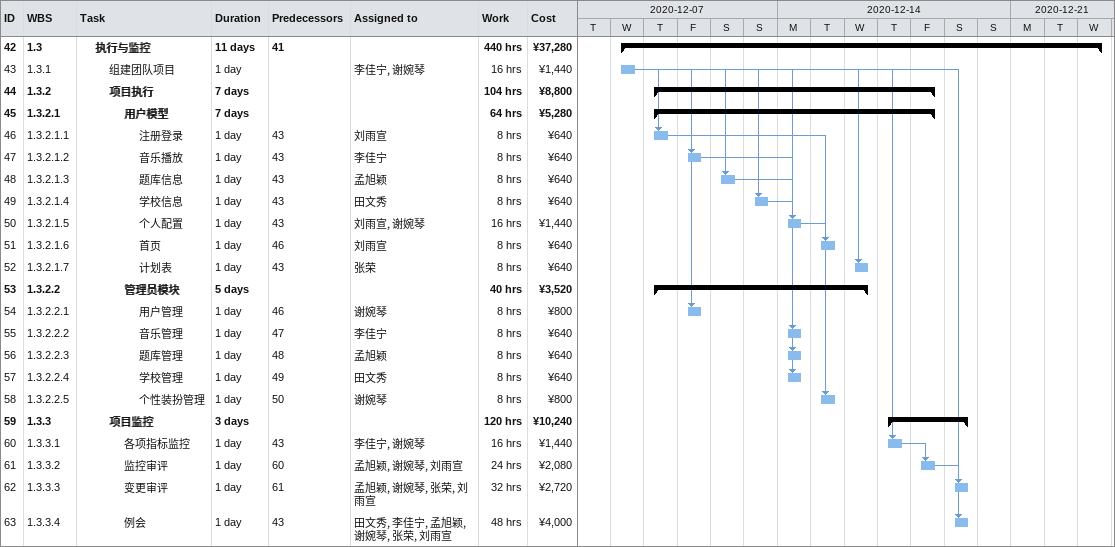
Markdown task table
| ID | WBS | Task | Duration | Start | Finish | Predecessors | Resources | Work (h) | Cost (¥) |
|---|---|---|---|---|---|---|---|---|---|
| 42 | 1.3 | **执行与监控** | 11d | 2020-12-09 | 2020-12-23 | 41 |  | 440 | 37280 |
| 43 | 1.3.1 | 组建团队项目 | 1d | 2020-12-09 | 2020-12-09 |  | 李佳宁, 谢婉琴 | 16 | 1440 |
| 44 | 1.3.2 | **项目执行** | 7d | 2020-12-10 | 2020-12-18 |  |  | 104 | 8800 |
| 45 | 1.3.2.1 | **用户模型** | 7d | 2020-12-10 | 2020-12-18 |  |  | 64 | 5280 |
| 46 | 1.3.2.1.1 | 注册登录 | 1d | 2020-12-10 | 2020-12-10 | 43 | 刘雨宣 | 8 | 640 |
| 47 | 1.3.2.1.2 | 音乐播放 | 1d | 2020-12-11 | 2020-12-11 | 43 | 李佳宁 | 8 | 640 |
| 48 | 1.3.2.1.3 | 题库信息 | 1d | 2020-12-12 | 2020-12-12 | 43 | 孟旭颖 | 8 | 640 |
| 49 | 1.3.2.1.4 | 学校信息 | 1d | 2020-12-13 | 2020-12-13 | 43 | 田文秀 | 8 | 640 |
| 50 | 1.3.2.1.5 | 个人配置 | 1d | 2020-12-14 | 2020-12-14 | 43 | 刘雨宣, 谢婉琴 | 16 | 1440 |
| 51 | 1.3.2.1.6 | 首页 | 1d | 2020-12-15 | 2020-12-15 | 46 | 刘雨宣 | 8 | 640 |
| 52 | 1.3.2.1.7 | 计划表 | 1d | 2020-12-16 | 2020-12-16 | 43 | 张荣 | 8 | 640 |
| 53 | 1.3.2.2 | **管理员模块** | 5d | 2020-12-10 | 2020-12-16 |  |  | 40 | 3520 |
| 54 | 1.3.2.2.1 | 用户管理 | 1d | 2020-12-11 | 2020-12-11 | 46 | 谢婉琴 | 8 | 800 |
| 55 | 1.3.2.2.2 | 音乐管理 | 1d | 2020-12-14 | 2020-12-14 | 47 | 李佳宁 | 8 | 640 |
| 56 | 1.3.2.2.3 | 题库管理 | 1d | 2020-12-14 | 2020-12-14 | 48 | 孟旭颖 | 8 | 640 |
| 57 | 1.3.2.2.4 | 学校管理 | 1d | 2020-12-14 | 2020-12-14 | 49 | 田文秀 | 8 | 640 |
| 58 | 1.3.2.2.5 | 个性装扮管理 | 1d | 2020-12-15 | 2020-12-15 | 50 | 谢婉琴 | 8 | 800 |
| 59 | 1.3.3 | **项目监控** | 3d | 2020-12-17 | 2020-12-19 |  |  | 120 | 10240 |
| 60 | 1.3.3.1 | 各项指标监控 | 1d | 2020-12-17 | 2020-12-17 | 43 | 李佳宁, 谢婉琴 | 16 | 1440 |
| 61 | 1.3.3.2 | 监控审评 | 1d | 2020-12-18 | 2020-12-18 | 60 | 孟旭颖, 谢婉琴, 刘雨宣 | 24 | 2080 |
| 62 | 1.3.3.3 | 变更审评 | 1d | 2020-12-19 | 2020-12-19 | 61 | 孟旭颖, 谢婉琴, 张荣, 刘雨宣 | 32 | 2720 |
| 63 | 1.3.3.4 | 例会 | 1d | 2020-12-19 | 2020-12-19 | 43 | 田文秀, 李佳宁, 孟旭颖, 谢婉琴, 张荣, 刘雨宣 | 48 | 4000 |
